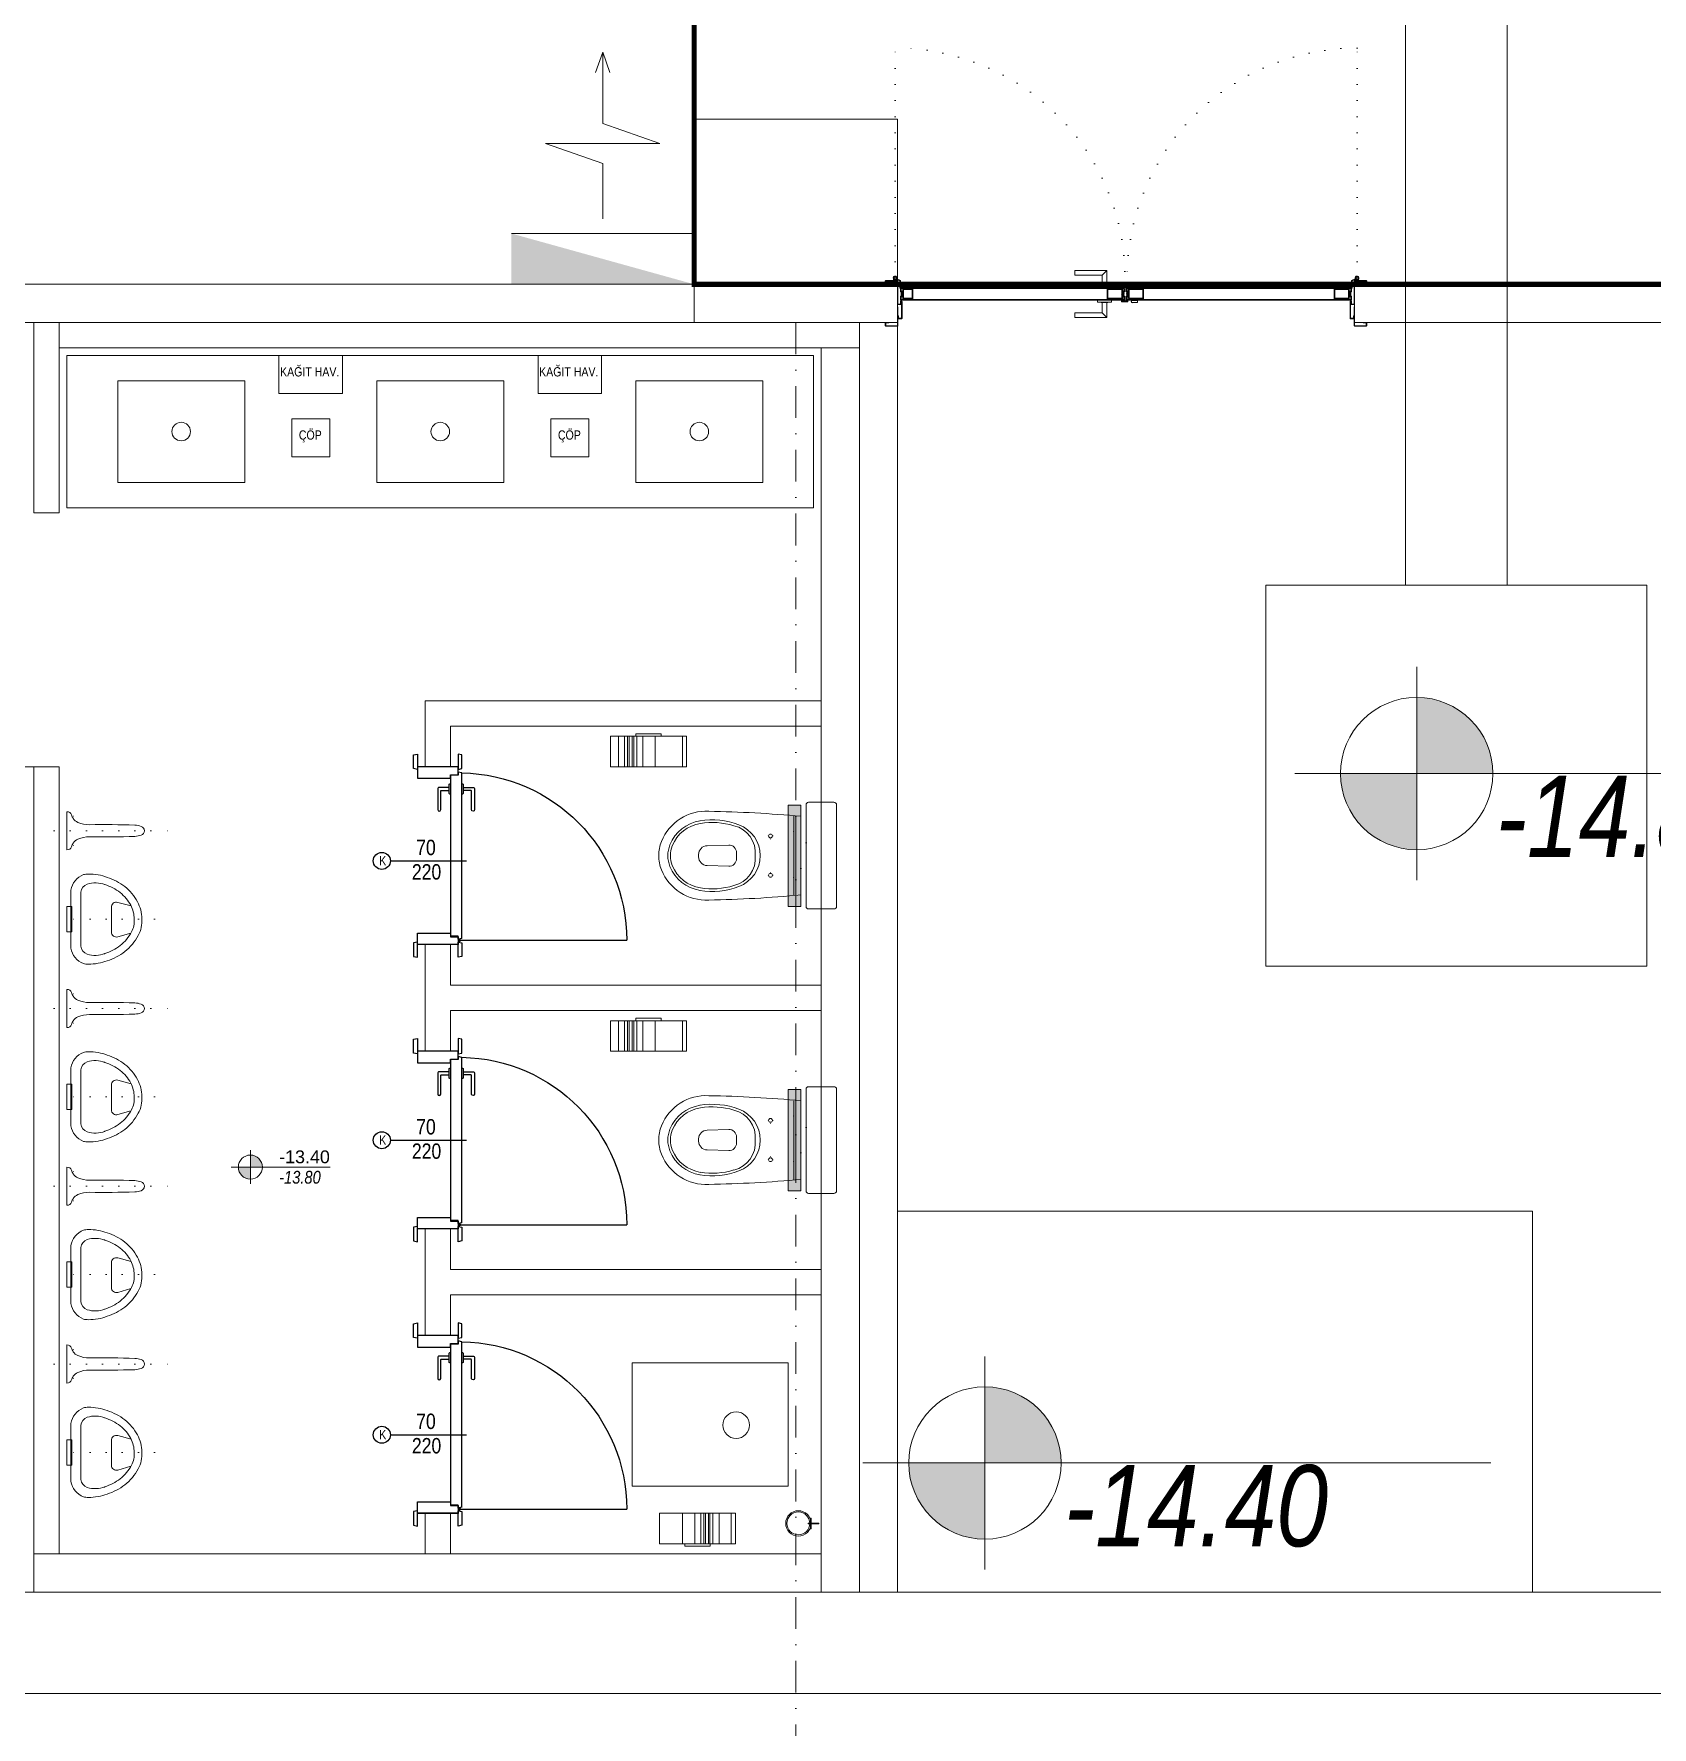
# Model space of a CAD drawing. Header units: metres. Extents: x -19121 to 152404, y -12107 to 29421.
# Drawn here: x 8180 to 8817, y -553 to 114 of the extents above; entities that cross this region are included whole.
import ezdxf
from ezdxf.enums import TextEntityAlignment as Align

# ---------------------------------------------------------------- set-up
doc = ezdxf.new("R2010")
doc.units = ezdxf.units.M
doc.header["$LTSCALE"] = 50
doc.header["$MEASUREMENT"] = 0
for name, pattern in [('DASHDOT2', [0.5, 0.25, -0.125, 0, -0.125]), ('DOT2', [0.125, 0, -0.125]), ('HIDDEN', [0.375, 0.25, -0.125]), ('HIDDEN2', [4.7625, 3.175, -1.5875])]:
    doc.linetypes.add(name, pattern=pattern)
doc.layers.get('0').update_dxf_attribs({"color": 9, "lineweight": 5})
for name, color, linetype, lineweight in [('00', 9, 'Continuous', 5), ('01', 9, 'Continuous', 5), ('05', 9, 'Continuous', 5), ('05V', 9, 'Continuous', 5), ('06B', 9, 'Continuous', 5), ('06C', 9, 'Continuous', 5), ('06D', 9, 'Continuous', 5), ('09', 9, 'Continuous', 5), ('10', 9, 'Continuous', 5), ('11', 9, 'Continuous', 5), ('20', 9, 'DOT2', 5), ('21', 9, 'Continuous', 5), ('24', 9, 'DASHDOT2', 5), ('32-ekipman', 9, 'Continuous', 5), ('TEFRİŞ', 9, 'Continuous', 5)]:
    doc.layers.add(name, color=color, linetype=linetype, lineweight=lineweight)
for name, color, linetype in [('Kapı', 204, 'Continuous'), ('KARA SIVA', 4, 'Continuous'), ('YAZI', 7, 'Continuous')]:
    doc.layers.add(name, color=color, linetype=linetype)
doc.styles.add('Arial', font='arial.ttf', dxfattribs={"height": 2.5})
doc.styles.add('MuuM_TEXT-ITALIC', font='ARIALNI.TTF')
doc.styles.add('MuuM_TEXT-STANDART', font='ARIALN.TTF')

# ---------------------------------------------------------------- blocks, each defined once
blk = doc.blocks.new('p-akslar_yeni')
at = {"layer": '24'}
blk.add_lwpolyline([(14895, -8575), (14895, -11897.18)], dxfattribs=at)
blk = doc.blocks.new('2.bod.sitatik')
at = {"layer": '01'}
blk.add_lwpolyline([(8440, -8630), (8520, -8630), (8520, -8550), (8440, -8550)], close=True, dxfattribs=at)
blk = doc.blocks.new('P-KURANGLEZ')
at = {"layer": '01'}
blk.add_lwpolyline([(7525, -500), (12385, -500), (12385, -5), (12385, 0), (12425, 0), (12425, -540), (7525, -540)], close=True, dxfattribs=at)
blk = doc.blocks.new('YD-72-20')
at = {"linetype": 'Continuous'}
for p, q in [((0, 0.7139), (-0.0282, 0.6343)), ((0, 0.7139), (0.0282, 0.6343)), ((0, 0.4335), (0, 0.7139)), ((0.225, 0.3547), (0, 0.4335)), ((-0.225, 0.3547), (0.225, 0.3547)), ((-0.225, 0.3547), (0, 0.276)), ((0, 0.058), (0, 0.276)), ((0.36, 0), (-0.36, 0)), ((0.36, 0), (0.36, -0.2))]:
    blk.add_line(p, q, dxfattribs=at)
blk.add_solid([(0.36, -0.2), (-0.36, 0), (-0.36, -0.2)])
blk = doc.blocks.new('A$C29B32992')
at = {"xscale": 100, "yscale": 100, "zscale": 100}
blk.add_blockref('YD-72-20', (8404, -10855.12), dxfattribs=at)
blk = doc.blocks.new('0_elevationtarget-p-bk')
h = blk.add_hatch(color=250)
h.paths.add_polyline_path([(1.875, 0, 0.414214), (0, 1.875), (0, 0)])
h.paths.add_polyline_path([(0, 0), (-1.875, 0, 0.414214), (0, -1.875)])
blk.add_line((0, -2.625), (0, 2.625))
blk.add_lwpolyline([(12.453, 0), (-3, 0)])
blk.add_circle((0, 0), 1.875)
at = {"style": 'Arial'}
blk.add_attdef('BITMISKOT', text='', height=2, dxfattribs=at).set_placement((4.5, 0), align=Align.BOTTOM_LEFT)
at = {"style": 'MuuM_TEXT-ITALIC'}
blk.add_attdef('FINISHINGFLOORLEVEL', text='', height=2, dxfattribs=at).set_placement((4.5, -0.592), align=Align.TOP_LEFT)
blk = doc.blocks.new('p-işyeri')
at = {"color": 0, "const_width": 2}
blk.add_lwpolyline([(200, 0), (200, 700), (-200, 700), (-200, 0)], close=True, dxfattribs=at)
blk = doc.blocks.new('prf-scr2')
at = {"linetype": 'DOT2', "ltscale": 10}
blk.add_line((0, 0.19), (0, -1.06), dxfattribs=at)
for p, q in [((0.09, -0.24), (-0.09, -0.2)), ((-0.09, -0.24), (0.09, -0.28)), ((0.09, -0.32), (-0.09, -0.28)), ((-0.09, -0.32), (0.09, -0.36)), ((0.09, -0.4), (-0.09, -0.36)), ((-0.09, -0.4), (0.09, -0.44)), ((0.09, -0.48), (-0.09, -0.44)), ((-0.09, -0.48), (0.09, -0.52)), ((0.09, -0.56), (-0.09, -0.52)), ((-0.09, -0.56), (0.09, -0.6)), ((0.09, -0.64), (-0.09, -0.6)), ((-0.09, -0.64), (0.09, -0.68)), ((0.09, -0.72), (-0.09, -0.68)), ((-0.09, -0.72), (0.09, -0.76)), ((0.06, -0.84), (-0.08, -0.76)), ((-0.07, -0.8), (0.06, -0.84)), ((0.09, -0.17), (0, -0.15)), ((0, -0.18), (0.09, -0.2))]:
    blk.add_line(p, q)
blk.add_lwpolyline([(0.23, 0), (-0.23, 0), (-0.23, -0.01), (-0.12, -0.14), (0.12, -0.14), (0.23, -0.01), (0.23, 0)], close=True)
for points in [[(0.23, -0.01), (-0.23, -0.01)], [(-0.09, -0.14), (-0.09, -0.2), (-0.12, -0.22), (-0.12, -0.23), (-0.09, -0.24), (-0.09, -0.28), (-0.12, -0.3), (-0.12, -0.31), (-0.09, -0.32), (-0.09, -0.36), (-0.12, -0.38), (-0.12, -0.39), (-0.09, -0.4), (-0.09, -0.44), (-0.12, -0.46), (-0.12, -0.46), (-0.09, -0.48), (-0.09, -0.52), (-0.12, -0.54), (-0.12, -0.54), (-0.09, -0.56), (-0.09, -0.6), (-0.12, -0.62), (-0.12, -0.62), (-0.09, -0.64), (-0.09, -0.68), (-0.12, -0.69), (-0.12, -0.7), (-0.09, -0.72), (-0.09, -0.73), (-0.08, -0.76), (-0.1, -0.77), (-0.1, -0.78), (-0.07, -0.8), (-0.01, -0.94), (0, -0.95), (0.01, -0.94), (0.08, -0.76), (0.09, -0.76), (0.12, -0.74), (0.12, -0.73), (0.09, -0.72), (0.09, -0.68), (0.12, -0.66), (0.12, -0.66), (0.09, -0.64), (0.09, -0.6), (0.12, -0.58), (0.12, -0.58), (0.09, -0.56), (0.09, -0.52), (0.12, -0.5), (0.12, -0.5), (0.09, -0.48), (0.09, -0.44), (0.12, -0.43), (0.12, -0.42), (0.09, -0.4), (0.09, -0.36), (0.12, -0.35), (0.12, -0.34), (0.09, -0.32), (0.09, -0.28), (0.12, -0.27), (0.12, -0.26), (0.09, -0.24), (0.09, -0.2), (0.12, -0.19), (0.12, -0.18), (0.09, -0.17), (0.09, -0.14)]]:
    blk.add_lwpolyline(points)
blk = doc.blocks.new('gr-p-barel kilitli kapı kolu')
at = {"flags": 128}
for points in [[(-0.9, 0.8), (-0.9, 4.9), (-11.7, 4.9), (-11.7, 6.7), (0.9, 6.7), (0.9, 0.8)], [(-0.8, 5), (0.8, 6.6)]]:
    blk.add_lwpolyline(points, dxfattribs=at)
blk.add_lwpolyline([(-2.75, 0), (-2.75, 0.7), (2.75, 0.7), (2.75, 0)])
blk.add_lwpolyline([(-1.3, 0.7), (1.3, 0.7), (1.3, 0.8), (-1.3, 0.8)], close=True)
blk = doc.blocks.new('p-de-02')
at = {"layer": '06C'}
blk.add_lwpolyline([(106.3, -16.61, 1), (106.3, -15.81), (104.3, -15.81), (104.3, -16.61), (106.41, -16.61)], format="xyb", dxfattribs=at)
blk.add_arc((106.3, -16.21), 0.5, 233.1301, 126.8699, dxfattribs=at)
at = {"layer": '09'}
for p, q in [((108.1, -16.71), (108.1, -16.55)), ((108.2, -16.71), (108.2, -16.55)), ((108.3, -16.55), (108.3, -16.71)), ((108.4, -16.71), (108.4, -16.55)), ((108.5, -16.55), (108.5, -16.71)), ((108.6, -16.71), (108.6, -16.55)), ((108.7, -16.55), (108.7, -16.71)), ((108.8, -16.55), (108.8, -16.71)), ((109.3, -21.85), (109.3, -21.7)), ((109.4, -21.7), (109.4, -21.85)), ((109.5, -21.85), (109.5, -21.7)), ((109.6, -21.7), (109.6, -21.85)), ((109.7, -21.85), (109.7, -21.7)), ((109.8, -21.7), (109.8, -21.85)), ((109.9, -21.85), (109.9, -21.7)), ((110, -21.85), (110, -21.7))]:
    blk.add_line(p, q, dxfattribs=at)
at = {"layer": '10'}
for points in [[(14.2, -6.8, -0.414214), (14.3, -6.7), (18.7, -6.7, -0.414214), (18.8, -6.8), (18.8, -14.1), (19, -14.1), (19, -6.8, 0.414214), (18.7, -6.5), (14.3, -6.5, 0.414214), (14, -6.8), (14, -7.7, 0.414214), (14.3, -8), (15.4, -8), (15.4, -7.8), (14.3, -7.8, -0.414214), (14.2, -7.7)], [(203.4, -6.8, 0.414214), (203.3, -6.7), (198.9, -6.7, 0.414214), (198.8, -6.8), (198.8, -14.1), (198.6, -14.1), (198.6, -6.8, -0.414214), (198.9, -6.5), (203.3, -6.5, -0.414214), (203.6, -6.8), (203.6, -7.7, -0.414214), (203.3, -8), (202.2, -8), (202.2, -7.8), (203.3, -7.8, 0.414214), (203.4, -7.7)], [(19, -9.7, -0.414214), (19.3, -9.4), (20.3, -9.4, -0.414214), (20.6, -9.7), (20.6, -16.1, -0.414214), (20.3, -16.4, -0.414214), (20, -16.1), (20, -15.2), (19, -15.2), (19, -24.2, -0.414214), (18.7, -24.5), (14.3, -24.5, -0.414214), (14, -24.2), (14, -23.3, -0.414214), (14.3, -23), (15.4, -23), (15.4, -23.2), (14.3, -23.2, 0.414214), (14.2, -23.3), (14.2, -24.2, 0.414214), (14.3, -24.3), (18.7, -24.3, 0.414214), (18.8, -24.2), (18.8, -15), (20.2, -15), (20.2, -16.1, 0.414214), (20.3, -16.2, 0.414214), (20.4, -16.1), (20.4, -9.7, 0.414214), (20.3, -9.6), (19.3, -9.6, 0.414214), (19.2, -9.7), (19.2, -10.6), (19, -10.6)], [(198.6, -9.7, 0.414214), (198.3, -9.4), (197.3, -9.4, 0.414214), (197, -9.7), (197, -16.1, 0.414214), (197.3, -16.4, 0.414214), (197.6, -16.1), (197.6, -15.2), (198.6, -15.2), (198.6, -24.2, 0.414214), (198.9, -24.5), (203.3, -24.5, 0.414214), (203.6, -24.2), (203.6, -23.3, 0.414214), (203.3, -23), (202.2, -23), (202.2, -23.2), (203.3, -23.2, -0.414214), (203.4, -23.3), (203.4, -24.2, -0.414214), (203.3, -24.3), (198.9, -24.3, -0.414214), (198.8, -24.2), (198.8, -15), (197.4, -15), (197.4, -16.1, -0.414214), (197.3, -16.2, -0.414214), (197.2, -16.1), (197.2, -9.7, -0.414214), (197.3, -9.6), (198.3, -9.6, -0.414214), (198.4, -9.7), (198.4, -10.6), (198.6, -10.6)], [(18.42, -25.01), (19.8, -24.37), (19.8, -21.5), (20, -21.5), (20, -24.5), (18.53, -25.18, -14.796002)], [(199.18, -25.01), (197.8, -24.37), (197.8, -21.5), (197.6, -21.5), (197.6, -24.5), (199.07, -25.18, 14.796002)]]:
    blk.add_lwpolyline(points, format="xyb", close=True, dxfattribs=at)
for points in [[(108.2, -20.05), (108.2, -18.05), (108.5, -18.05), (108.5, -17.01), (20.3, -17.01), (20.3, -18.05), (20.6, -18.05), (20.6, -20.05), (20.3, -20.05), (20.3, -18.35), (20, -18.35), (20, -16.71), (108.8, -16.71), (108.8, -18.35), (108.5, -18.35), (108.5, -20.05)], [(108.2, -18.05), (108.2, -20.05), (108.8, -20.05), (108.8, -21.7), (20, -21.7), (20, -20.05), (20.6, -20.05), (20.6, -18.05), (20.9, -18.05), (20.9, -20.35), (20.3, -20.35), (20.3, -21.4), (108.5, -21.4), (108.5, -20.35), (107.9, -20.35), (107.9, -18.05), (108.2, -18.05)], [(109.9, -20.05), (109.9, -18.05), (109.6, -18.05), (109.6, -17.01), (197.3, -17.01), (197.3, -18.05), (197, -18.05), (197, -20.05), (197.3, -20.05), (197.3, -18.35), (197.6, -18.35), (197.6, -16.71), (109.3, -16.71), (109.3, -18.35), (109.6, -18.35), (109.6, -20.05)], [(109.9, -18.05), (109.9, -20.05), (109.3, -20.05), (109.3, -21.7), (197.6, -21.7), (197.6, -20.05), (197, -20.05), (197, -18.05), (196.7, -18.05), (196.7, -20.35), (197.3, -20.35), (197.3, -21.4), (109.6, -21.4), (109.6, -20.35), (110.2, -20.35), (110.2, -18.05), (109.9, -18.05)]]:
    blk.add_lwpolyline(points, dxfattribs=at)
for points in [[(20.9, -17.2), (26.9, -17.2), (26.9, -21.2), (20.9, -21.2)], [(21.2, -17.5), (26.6, -17.5), (26.6, -20.9), (21.2, -20.9)], [(107.9, -17.2), (101.9, -17.2), (101.9, -21.2), (107.9, -21.2)], [(107.6, -17.5), (102.2, -17.5), (102.2, -20.9), (107.6, -20.9)], [(110, -16.05), (108.1, -16.05), (108.1, -16.55), (110.6, -16.55), (110.6, -16.55), (110.6, -16.05)], [(110.2, -17.2), (116.2, -17.2), (116.2, -21.2), (110.2, -21.2)], [(110.5, -17.5), (115.9, -17.5), (115.9, -20.9), (110.5, -20.9)], [(196.7, -17.2), (192.7, -17.2), (192.7, -21.2), (196.7, -21.2)], [(196.4, -17.5), (193, -17.5), (193, -20.9), (196.4, -20.9)], [(108.1, -22.35), (110, -22.35), (110, -21.85), (108.1, -21.85), (107.5, -21.85), (107.5, -22.35)]]:
    blk.add_lwpolyline(points, close=True, dxfattribs=at)
for centre in [(17.85, -25.5), (199.75, -25.5)]:
    blk.add_circle(centre, 0.55, dxfattribs=at)
at = {"layer": '20'}
for p, q in [((17.85, -25.5), (17.85, -116.03)), ((199.75, -25.5), (199.75, -116.03))]:
    blk.add_line(p, q, dxfattribs=at)
at = {"layer": '20', "linetype": 'HIDDEN'}
for points in [[(18.6, -24.3), (18.6, -23), (17.1, -23), (17.1, -24.3)], [(18.4, -24.99), (18.4, -23.2), (17.3, -23.2), (17.3, -24.99)], [(199, -24.3), (199, -23), (200.5, -23), (200.5, -24.3)], [(199.2, -24.99), (199.2, -23.2), (200.3, -23.2), (200.3, -24.99)]]:
    blk.add_lwpolyline(points, dxfattribs=at)
at = {"layer": '20'}
for centre, start, end in [((17.85, -25.5), 270, 2.4057), ((199.75, -25.5), 177.5943, 270)]:
    blk.add_arc(centre, 90.53, start, end, dxfattribs=at)
at = {"layer": '06B', "xscale": -1}
blk.add_blockref('gr-p-barel kilitli kapı kolu', (117.3, -16.69), dxfattribs=at)
at = {"layer": '06B', "rotation": 180}
blk.add_blockref('gr-p-barel kilitli kapı kolu', (117.3, -21.71), dxfattribs=at)
at = {"layer": '10', "xscale": -1, "rotation": 90}
for p in [(20.3, -19.2), (109.6, -19.2)]:
    blk.add_blockref('prf-scr2', p, dxfattribs=at)
at = {"layer": '10', "rotation": 270}
for p in [(108.5, -19.2), (197.3, -19.2)]:
    blk.add_blockref('prf-scr2', p, dxfattribs=at)
blk = doc.blocks.new('San-p-uripart')
at = {"linetype": 'DOT2'}
for p, q in [((-5.77, -2.73), (-5.77, 3.35)), ((0, 5), (0, -40.5)), ((5.77, -2.73), (5.77, 3.35))]:
    blk.add_line(p, q, dxfattribs=at)
blk.add_lwpolyline([(0, 0), (-7.5, 0, 0.335863), (-6.29, -1.8, -0.061447), (-4.83, -2.51, -0.147975), (-3.31, -4.31, -0.105673), (-2.38, -8.95, 0.01101), (-2.23, -26.78, 0.044983), (-1.74, -29.26, 0.284409), (0, -30.59, 0.284409), (1.74, -29.26, 0.044983), (2.23, -26.78, 0.01101), (2.38, -8.95, -0.105673), (3.31, -4.31, -0.147975), (4.83, -2.51, -0.061447), (6.29, -1.8, 0.335863), (7.5, 0)], format="xyb", close=True)
blk = doc.blocks.new('v-k-pisuar01-p-s')
at = {"linetype": 'DOT2'}
blk.add_line((0, -33), (0, 5), dxfattribs=at)
for p, q in [((-6.98, -18.56), (-5.47, -23.73)), ((-5.07, -16), (4.66, -16)), ((6.59, -18.52), (5.19, -23.78))]:
    blk.add_line(p, q)
for points in [[(11.42, 0), (-11.42, 0, 0.252384), (-17.51, -5, 0.055826), (-17.74, -7, 0.088182), (-16.42, -14.39, 0.087476), (-12.79, -21.28, 0.105521), (-6.48, -26.6, 0.141396), (0.13, -28, 0.121036), (6.87, -26.29, 0.105521), (12.81, -21.28, 0.087476), (16.45, -14.39, 0.088182), (17.76, -7, 0.066704), (17.51, -5, 0.252384), (11.42, 0)], [(13.57, -13.47, 0.172375), (13.81, -6.52, 0.252384), (10.66, -3.93), (-10.66, -3.93, 0.252384), (-13.81, -6.52, 0.172375), (-13.57, -13.47, 0.087476), (-10.42, -19.44, 0.105521), (-5.06, -23.95, 0.144004), (0.01, -25, 0.123151), (5.45, -23.64, 0.105521), (10.44, -19.44, 0.087476), (13.59, -13.47)]]:
    blk.add_lwpolyline(points, format="xyb")
blk.add_lwpolyline([(-5, -0.5), (-5, 1.5), (5, 1.5), (5, -0.5)], close=True)
for centre, radius, start, end in [((1.16, -7.48), 15.9, 200.65057, 202.1301), ((-1.14, -7.48), 15.9, 337.8699, 339.34943), ((-5.07, -18), 2, 90, 196.38954), ((4.66, -18), 2, 345.06858, 90)]:
    blk.add_arc(centre, radius, start, end)
blk = doc.blocks.new('p-klozet üstü kağıt dispenser')
blk.add_hatch(color=255).paths.add_polyline_path([(0, 5.56), (0, 45.41), (-5, 45.41), (-5, 5.56)])
blk.add_lwpolyline([(0, 5.56), (0, 45.41), (-5, 45.41), (-5, 5.56)], close=True)
blk = doc.blocks.new('san-klo-06-p')
for p, q in [((0, -2), (-15.5, -2)), ((0, -2.8), (-15.5, -2.8)), ((0, -2), (15.5, -2)), ((0, -2.8), (15.5, -2.8)), ((0, -25.35), (-1.16, -25.35)), ((0, -25.35), (1.16, -25.35)), ((-4.16, -28.43), (-3.91, -36.92)), ((4.16, -28.43), (3.91, -36.92)), ((0, -40.31), (-0.41, -40.31)), ((-0.41, -40.31), (0, -40.31)), ((0.41, -40.31), (0, -40.31)), ((0, -40.31), (0.41, -40.31))]:
    blk.add_line(p, q)
at = {"linetype": 'DOT2'}
for p, q in [((-6.49, -12), (-8.95, -12)), ((-7.75, -10.91), (-7.75, -12)), ((-7.75, -13.09), (-7.75, -12)), ((6.49, -12), (8.95, -12)), ((7.75, -10.91), (7.75, -12)), ((7.75, -13.09), (7.75, -12))]:
    blk.add_line(p, q, dxfattribs=at)
for points in [[(-20, 2.02), (20, 2.02, 0.414214), (21, 3.02), (21, 13.02, 0.414214), (20, 14.02), (-20, 14.02, 0.414214), (-21, 13.02), (-21, 3.02, 0.414214)], [(-15.5, 0, 0.018163), (-17.47, -36.26, 0.320529), (-5.63, -54.91, 0.096396), (0, -56, 0.096396), (5.62, -54.91, 0.320529), (17.47, -36.26, 0.018163), (15.5, 0)]]:
    blk.add_lwpolyline(points, format="xyb", close=True)
for points in [[(-9.5, 2.02), (-9.5, -2.98), (-8.5, -2.98), (-8.5, 2.02)], [(8.5, 2.02), (8.5, -2.98), (9.5, -2.98), (9.5, 2.02)]]:
    blk.add_lwpolyline(points, dxfattribs=at)
blk.add_lwpolyline([(-5, 0), (-5, 2), (5, 2), (5, 0)], close=True, dxfattribs=at)
for centre, radius, start, end in [((-7.75, -12), 0.75, 0, 180), ((-7.75, -12), 0.75, 180, 0), ((7.75, -12), 0.75, 0, 180), ((7.75, -12), 0.75, 180, 0), ((0, -29), 13, 90, 159.42009), ((-1.09, -28.95), 11, 84.31759, 166.80674), ((0, -29), 13, 20.57991, 90), ((1.09, -28.95), 11, 13.19326, 95.68241), ((15.92, -34.98), 30, 159.42009, 189.12808), ((15.92, -34.98), 29, 162.87269, 189.12808), ((-1.16, -28.35), 3, 90, 181.707), ((1.16, -28.35), 3, 358.293, 90), ((-15.92, -34.98), 29, 350.87192, 17.12731), ((-15.92, -34.98), 30, 350.87192, 20.57991), ((1.5, -37.29), 15.4, 189.12808, 247.97569), ((1.5, -37.29), 14.4, 189.12808, 247.97569), ((-0.41, -36.81), 3.5, 181.707, 270), ((0.41, -36.81), 3.5, 270, 358.293), ((-1.5, -37.29), 14.4, 292.02431, 350.87192), ((-1.5, -37.29), 15.4, 292.02431, 350.87192), ((0, -41), 11.4, 247.97569, 270), ((0, -41), 10.4, 247.97569, 270), ((0, -41), 10.4, 270, 292.02431), ((0, -41), 11.4, 270, 292.02431)]:
    blk.add_arc(centre, radius, start, end)
at = {"layer": '05', "rotation": 270}
blk.add_blockref('p-klozet üstü kağıt dispenser', (-25.41, -5.01), dxfattribs=at)
blk = doc.blocks.new('p-t.kağıtlığı')
at = {"layer": 'TEFRİŞ'}
h = blk.add_hatch(dxfattribs=at)
h.set_pattern_fill('CYL', color=256, scale=30, angle=-90, style=0)
h.set_pattern_definition([(270, (-14.4, 13), (30, 7e-15), []), (270, (-13.8, 13), (30, 7e-15), []), (270, (-12.6, 13), (30, 7e-15), []), (270, (-10.2, 13), (30, 7e-15), []), (270, (-5.4, 13), (30, 7e-15), []), (270, (5.4, 13), (30, 7e-15), []), (270, (10.2, 13), (30, 7e-15), []), (270, (12.6, 13), (30, 7e-15), []), (270, (13.8, 13), (30, 7e-15), []), (270, (14.4, 13), (30, 7e-15), [])])
h.paths.add_polyline_path([(-15, 1), (15, 1), (15, 13), (-15, 13)])
for points in [[(-15, 1), (15, 1), (15, 13), (-15, 13)], [(5, 1), (5, 0), (-5, 0), (-5, 1)]]:
    blk.add_lwpolyline(points, close=True, dxfattribs=at)
blk = doc.blocks.new('RREERGERGBBBB')
at = {"layer": 'TEFRİŞ'}
blk.add_hatch(color=256, dxfattribs=at).paths.add_polyline_path([(-24564.21, -5806.63), (-24567.21, -5806.63), (-24567.21, -5804.63), (-24567.41, -5804.63), (-24567.41, -5806.63), (-24568.41, -5806.63), (-24568.41, -5806.83), (-24567.41, -5806.83), (-24567.41, -5808.83), (-24567.21, -5808.83), (-24567.21, -5806.83), (-24564.21, -5806.83)])
for points in [[(-24564.21, -5806.63), (-24567.21, -5806.63), (-24567.21, -5804.63), (-24567.41, -5804.63), (-24567.41, -5806.63), (-24568.41, -5806.63), (-24568.41, -5806.83), (-24567.41, -5806.83), (-24567.41, -5808.83), (-24567.21, -5808.83), (-24567.21, -5806.83), (-24564.21, -5806.83), (-24564.21, -5806.63)], [(-24567.21, -5806.71), (-24564.21, -5806.71)]]:
    blk.add_lwpolyline(points, dxfattribs=at)
for radius in [5, 4.5]:
    blk.add_circle((-24572.21, -5806.71), radius, dxfattribs=at)
blk = doc.blocks.new('dsfsdfsdfsdfsdfsdf')
at = {"layer": 'Kapı'}
for p, q in [((23771.45, -2062.35), (23755.45, -2062.35)), ((23771.45, -2065.62, 0.66), (23768.45, -2065.62, 0.66)), ((23768.45, -2129.02, 0.66), (23768.45, -2066.82, 0.66)), ((23772.95, -2064.72, 0.66), (23771.45, -2064.42, 0.66)), ((23771.45, -2064.42, 0.66), (23771.45, -2065.62, 0.66)), ((23771.95, -2064.01, 0.66), (23837.87, -2064.01, 0.66)), ((23772.95, -2064.72, 0.66), (23772.95, -2129.92, 0.66)), ((23771.45, -2132.35), (23755.45, -2132.35)), ((23771.45, -2129.02, 0.66), (23768.45, -2129.02, 0.66)), ((23771.45, -2130.22, 0.66), (23771.45, -2129.02, 0.66)), ((23772.95, -2129.92, 0.66), (23771.45, -2130.22, 0.66))]:
    blk.add_line(p, q, dxfattribs=at)
at = {"layer": 'Kapı', "elevation": 0.66}
for points in [[(23753.95, -2057.62), (23755.45, -2057.32), (23755.45, -2063.32), (23753.95, -2063.02), (23753.95, -2057.62)], [(23772.95, -2057.62), (23771.45, -2057.32), (23771.45, -2063.32), (23772.95, -2063.02), (23772.95, -2057.62)], [(23753.95, -2137.02), (23755.45, -2137.32), (23755.45, -2131.32), (23753.95, -2131.62), (23753.95, -2137.02)], [(23772.95, -2137.02), (23771.45, -2137.32), (23771.45, -2131.32), (23772.95, -2131.62), (23772.95, -2137.02)]]:
    blk.add_lwpolyline(points, dxfattribs=at)
for points in [[(23771.45, -2062.32), (23755.45, -2062.32), (23755.45, -2066.82), (23768.45, -2066.82), (23768.45, -2065.42), (23771.45, -2065.42)], [(23771.45, -2132.32), (23755.45, -2132.32), (23755.45, -2127.82), (23768.45, -2127.82), (23768.45, -2129.22), (23771.45, -2129.22)]]:
    blk.add_lwpolyline(points, close=True, dxfattribs=at)
for points in [[(23767.95, -2124.22), (23764.05, -2124.22, -0.414214), (23763.45, -2123.62), (23763.45, -2115.47, -1), (23764.65, -2115.47), (23764.65, -2122.77, 0.414214), (23764.9, -2123.02), (23767.95, -2123.02)], [(23773.45, -2124.22), (23777.35, -2124.22, 0.414214), (23777.95, -2123.62), (23777.95, -2115.47, 1), (23776.75, -2115.47), (23776.75, -2122.77, -0.414214), (23776.5, -2123.02), (23773.45, -2123.02)], [(23768.45, -2121.62), (23768.2, -2121.62, 0.414214), (23767.95, -2121.87), (23767.95, -2125.37, 0.414214), (23768.2, -2125.62), (23768.45, -2125.62)], [(23772.95, -2125.62), (23773.2, -2125.62, 0.414214), (23773.45, -2125.37), (23773.45, -2121.87, 0.414214), (23773.2, -2121.62), (23772.95, -2121.62)]]:
    blk.add_lwpolyline(points, format="xyb", dxfattribs=at)
at = {"layer": 'Kapı'}
blk.add_circle((23771.95, -2064.01, 0.66), 0.5, dxfattribs=at)
blk.add_arc((23771.95, -2064.01, 0.66), 65.92, 270.86759, 0, dxfattribs=at)
blk = doc.blocks.new('fgvdfgdffffffffffffffffffffffffffffffff')
at = {"layer": 'Kapı'}
blk.add_lwpolyline([(23435.64, -2228), (23465.62, -2228)], dxfattribs=at)
blk.add_circle((23432.28, -2228), 3.36, dxfattribs=at)
at = {"layer": 'Kapı', "attachment_point": 1, "style": 'MuuM_TEXT-STANDART'}
for s, insert, char_height, width in [('70', (23445.81, -2219.68), 6.048, 88.7957), ('K', (23431.25, -2226.1), 3.63, 53.2774), ('220', (23444.12, -2229.28), 6.048, 88.7957)]:
    blk.add_mtext(s, dxfattribs=dict(at, insert=insert, char_height=char_height, width=width))
blk = doc.blocks.new('rrrrrrrrrrrrrrrrrrrrrrrrrrrrrrrrrrrrrrrrrrr')
at = {"layer": 'TEFRİŞ'}
blk.add_lwpolyline([(30902.52, -1571.49), (30902.52, -1621.49), (30942.52, -1621.49), (30942.52, -1571.49)], close=True, dxfattribs=at)
blk.add_circle((30922.52, -1596.49), 3.65, dxfattribs=at)
blk = doc.blocks.new('tummmd')
at = {"layer": 'TEFRİŞ'}
blk.add_lwpolyline([(34554.68, 678.74), (34554.68, 630.24), (34616.18, 630.24), (34616.18, 678.74)], close=True, dxfattribs=at)
blk.add_circle((34595.68, 654.23), 5.25, dxfattribs=at)
blk = doc.blocks.new('2.bod.Mimari')
at = {"layer": '00'}
for points in [[(8440, -8630), (7705, -8630), (7705, -8615), (8440, -8615)], [(8700, -8630), (9140, -8630), (9140, -8615), (8700, -8615)]]:
    blk.add_lwpolyline(points, close=True, dxfattribs=at)
for points in [[(8180, -8705), (8190, -8705), (8190, -8630), (8180, -8630), (8180, -8705)], [(8190, -8630), (8505, -8630), (8505, -8640), (8190, -8640), (8190, -8630)], [(8505, -8723.25), (8505, -8630), (8520, -8630), (8520, -9130), (8505, -9130), (8505, -8758.75), (8505, -8758.75), (8505, -8723.25), (8505, -8723.25), (8505, -8630)], [(8505, -9130), (8505, -8640), (8490, -8640), (8490, -9130), (8505, -9130)], [(8490, -8779), (8334, -8779), (8334, -8805), (8344, -8805), (8344, -8789), (8490, -8789), (8490, -8779)], [(8165, -9130), (8165, -8805), (8180, -8805), (8180, -9130), (8165, -9130)], [(8180, -8805), (8190, -8805), (8190, -9115), (8180, -9115), (8180, -8805)], [(8490, -8901), (8344, -8901), (8344, -8917), (8334, -8917), (8334, -8875), (8344, -8875), (8344, -8891), (8490, -8891), (8490, -8899)], [(8490, -8999), (8490, -9013), (8344, -9013), (8344, -9029), (8334, -9029), (8334, -8987), (8344, -8987), (8344, -9003), (8490, -9003)], [(8344, -9115), (8334, -9115), (8334, -9099), (8344, -9099), (8344, -9115)], [(8180, -9130), (8490, -9130), (8490, -9115), (8180, -9115), (8180, -9130)]]:
    blk.add_lwpolyline(points, dxfattribs=at)
at = {"layer": '06D'}
blk.add_lwpolyline([(1942.5, -8278.51), (8760, -8278.51), (8760, -8733.51), (8720, -8733.51), (8720, -8318.51), (1942.5, -8318.51), (1942.5, -8278.51)], dxfattribs=at)
for points in [[(8665, -8883.51), (8815, -8883.51), (8815, -8733.51), (8665, -8733.51)], [(8520, -9130), (8770, -9130), (8770, -8980), (8520, -8980)]]:
    blk.add_lwpolyline(points, close=True, dxfattribs=at)
at = {"layer": '11'}
blk.add_lwpolyline([(8520, -9130), (8520, -8630)], dxfattribs=at)
at = {"layer": '20', "linetype": 'HIDDEN2', "ltscale": 0.1}
blk.add_lwpolyline([(2030, -8630), (8440, -8630)], dxfattribs=at)
at = {"layer": 'TEFRİŞ'}
for points in [[(8193, -8643), (8193, -8703), (8487, -8703), (8487, -8643)], [(8276.5, -8643), (8301.5, -8643), (8301.5, -8658), (8276.5, -8658)], [(8378.5, -8643), (8403.5, -8643), (8403.5, -8658), (8378.5, -8658)], [(8281.5, -8683), (8296.5, -8683), (8296.5, -8668), (8281.5, -8668)], [(8383.5, -8683), (8398.5, -8683), (8398.5, -8668), (8383.5, -8668)]]:
    blk.add_lwpolyline(points, close=True, dxfattribs=at)
at = {"rotation": 90}
for p in [(6641.51, -39595.52), (6743.51, -39595.52), (6845.51, -39595.52)]:
    blk.add_blockref('rrrrrrrrrrrrrrrrrrrrrrrrrrrrrrrrrrrrrrrrrrr', p, dxfattribs=at)
blk.add_blockref('tummmd', (-26139.18, -9718.49))
at = {"layer": '01'}
blk.add_blockref('P-KURANGLEZ', (0, -8630), dxfattribs=at)
at = {"layer": '05', "xscale": -1, "rotation": 180}
for p in [(8422, -8792), (8422, -8904)]:
    blk.add_blockref('p-t.kağıtlığı', p, dxfattribs=at)
at = {"layer": '05', "linetype": 'ByBlock', "rotation": 90.00000000000001}
for p in [(8193, -8830.2), (8193, -8900.2), (8193, -8970.2), (8193, -9040.2), (8193, -9040.2)]:
    blk.add_blockref('San-p-uripart', p, dxfattribs=at)
at = {"layer": '05', "xscale": -1}
blk.add_blockref('p-t.kağıtlığı', (8441.26, -9112), dxfattribs=at)
at = {"layer": '05V', "extrusion": (0, 0, -1), "xscale": -1, "zscale": -1, "rotation": 90}
for p in [(-8482, -8840), (-8482, -8952)]:
    blk.add_blockref('san-klo-06-p', p, dxfattribs=at)
at = {"layer": '05V', "rotation": 90.00000000000001}
for p in [(8194.5, -8865), (8194.5, -8935), (8194.5, -9005), (8194.5, -9075)]:
    blk.add_blockref('v-k-pisuar01-p-s', p, dxfattribs=at)
at = {"layer": '06D', "color": 89, "linetype": 'HIDDEN', "true_color": 0x2e4d23, "rotation": 90}
blk.add_blockref('p-işyeri', (9140, -8415), dxfattribs=at)
at = {"layer": '10', "rotation": 180}
blk.add_blockref('p-de-02', (8718.8, -8638), dxfattribs=at)
at = {"layer": '21'}
ref = blk.add_blockref('0_elevationtarget-p-bk', (8724.43, -8807.68), dxfattribs=dict(at, xscale=16, yscale=16, zscale=16))
ref.add_attrib('FINISHINGFLOORLEVEL', '-14.80', dxfattribs={"layer": '0', "height": 32, "style": 'MuuM_TEXT-ITALIC'}).set_placement((8755.64, -8808.51), align=Align.TOP_LEFT)
at = {"layer": '21', "xscale": 2.52, "yscale": 2.52, "zscale": 2.52}
blk.add_blockref('0_elevationtarget-p-bk', (8265.23, -8962.64), dxfattribs=at).add_auto_attribs({'BITMISKOT': '-13.40', 'FINISHINGFLOORLEVEL': '-13.80'})
at = {"layer": '21'}
ref = blk.add_blockref('0_elevationtarget-p-bk', (8554.43, -9079.18), dxfattribs=dict(at, xscale=16, yscale=16, zscale=16))
ref.add_attrib('FINISHINGFLOORLEVEL', '-14.40', dxfattribs={"layer": '0', "height": 32, "style": 'MuuM_TEXT-ITALIC'}).set_placement((8585.64, -9080), align=Align.TOP_LEFT)
at = {"layer": '32-ekipman'}
blk.add_blockref('A$C29B32992', (0, 2260.12), dxfattribs=at)
at = {"layer": 'KARA SIVA', "xscale": -1, "rotation": 180}
for p in [(-15424.45, -10937.35), (-15424.45, -11049.35), (-15424.45, -11161.35)]:
    blk.add_blockref('dsfsdfsdfsdfsdfsdf', p, dxfattribs=at)
at = {"layer": 'KARA SIVA'}
for name, p in [('fgvdfgdffffffffffffffffffffffffffffffff', (-15115.29, -6614.07)), ('fgvdfgdffffffffffffffffffffffffffffffff', (-15115.29, -6724.07)), ('fgvdfgdffffffffffffffffffffffffffffffff', (-15115.29, -6840.07)), ('RREERGERGBBBB', (33053.21, -3296.27))]:
    blk.add_blockref(name, p, dxfattribs=at)
at = {"layer": 'YAZI', "char_height": 3.629, "width": 53.2774, "attachment_point": 3, "style": 'MuuM_TEXT-STANDART'}
for s, insert in [('KAĞIT HAV.', (8300.27, -8647.65)), ('KAĞIT HAV.', (8402.27, -8647.65)), ('ÇÖP', (8293.34, -8672.54)), ('ÇÖP', (8395.34, -8672.54))]:
    blk.add_mtext(s, dxfattribs=dict(at, insert=insert))

msp = doc.modelspace()

# ---------------------------------------------------------------- block references
for name in ['2.bod.sitatik', '2.bod.Mimari']:
    msp.add_blockref(name, (0, 8630))
at = {"layer": '24'}
msp.add_blockref('p-akslar_yeni', (-6415, 8575), dxfattribs=at)

doc.saveas('drawing.dxf')
